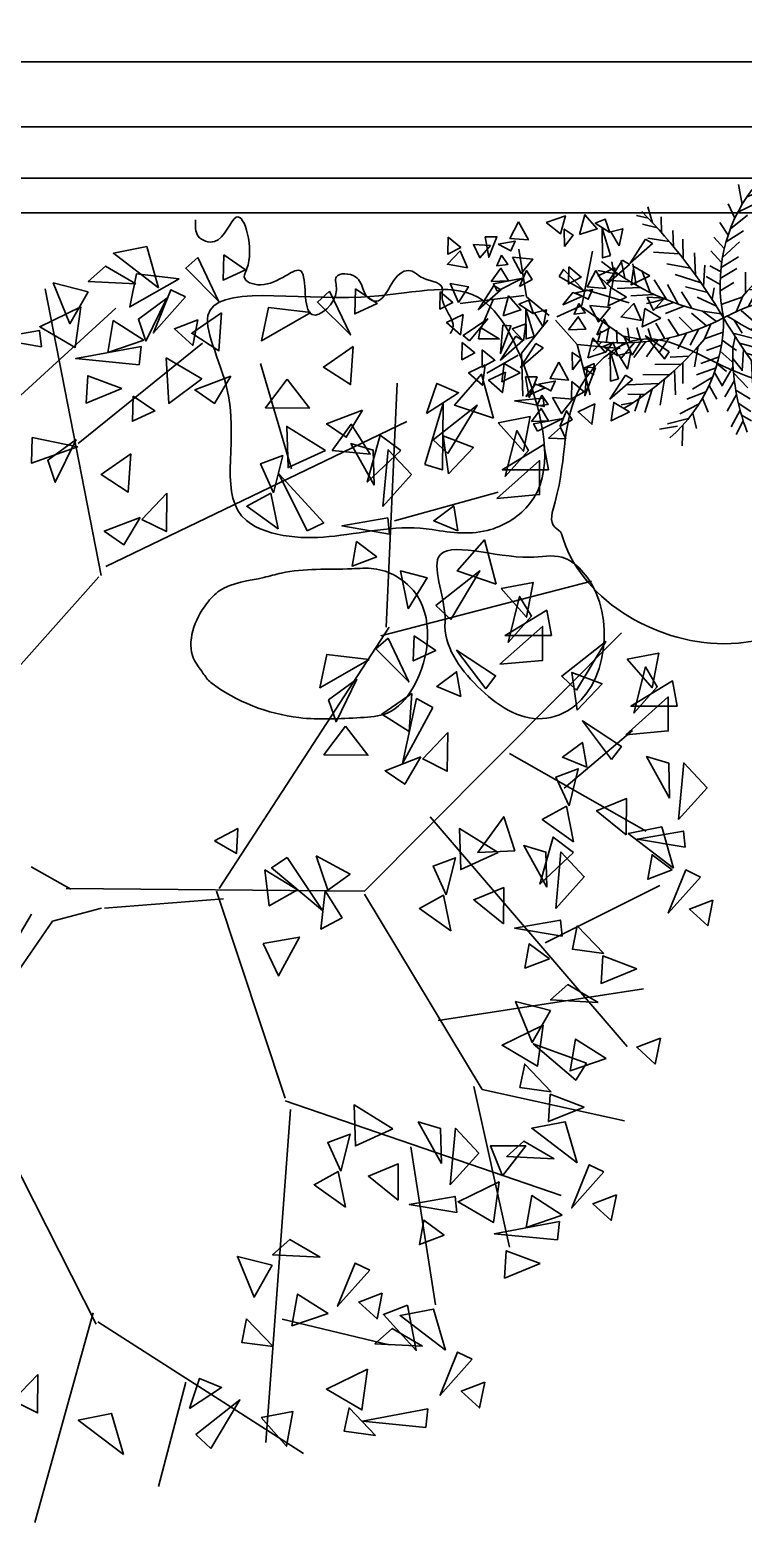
# Model space of a CAD drawing. Extents: x 2280 to 14192, y 1386 to 4696.
# Drawn here: x 5143 to 5450, y 3867 to 4510 of the extents above; entities that cross this region are included whole.
import ezdxf

# ---------------------------------------------------------------- set-up
doc = ezdxf.new("R2010")
doc.units = 0
doc.header["$LTSCALE"] = 35
doc.layers.get('0').update_dxf_attribs({"linetype": 'CONTINUOUS'})
doc.layers.get('DEFPOINTS').update_dxf_attribs({"linetype": 'CONTINUOUS'})
for name, color, linetype in [('COTA', 13, 'CONTINUOUS'), ('EQUIP_I', 13, 'CONTINUOUS'), ('HACHURA', 51, 'CONTINUOUS'), ('LINVISTA', 60, 'CONTINUOUS'), ('MOBIL_I', 13, 'CONTINUOUS'), ('MURO', 1, 'CONTINUOUS'), ('VE', 118, 'CONTINUOUS'), ('VEGET', 108, 'CONTINUOUS')]:
    doc.layers.add(name, color=color, linetype=linetype)
doc.styles.add('REGUA60', font='romnswin.shx', dxfattribs={"width": 1.4})
doc.styles.get("Standard").update_dxf_attribs({"font": 'ISOCP'})
doc.dimstyles.get("Standard").update_dxf_attribs({"dimtxt": 2.5, "dimasz": 2.5, "dimexe": 1.25, "dimexo": 0.625, "dimtad": 1, "dimdec": 4, "dimdsep": 46, "dimlunit": 6, "dimtxsty": 'Standard', "dimcen": 2.5, "dimadec": 0, "dimazin": 0, "dimtfac": 1, "dimtdec": 4, "dimtmove": 0, "dimatfit": 3, "dimfxl": 1, "dimtolj": 1, "dimtzin": 0, "dimarcsym": 0})

# ---------------------------------------------------------------- blocks, each defined once
blk = doc.blocks.new('A$C1119327A')
at = {"layer": 'MOBIL_I'}
for p, q in [((23.82, 42.64), (11.52, 38.98)), ((41.63, 41.09), (59.98, 38.78)), ((50.43, 40.13), (54.11, 31.27)), ((24.92, 37.63), (11.52, 28.19)), ((26.39, 27.03), (22.72, 12.58)), ((43.28, 23.95), (52.27, 18.75))]:
    blk.add_line(p, q, dxfattribs=at)
for points in [[(14.32, 55.33), (16.77, 59.32), (13.35, 60.21)], [(16.86, 52.56), (19.23, 60.41), (19.14, 51.86)], [(17.06, 59.11), (21.22, 61.8), (18.38, 62.99)], [(25.69, 58.51), (24.17, 64.2), (20.66, 60.21)], [(30.06, 55.15), (30.12, 60.09), (27.56, 58.39)], [(35.34, 61.99), (29.77, 63.88), (31.14, 58.75)], [(43.21, 62.15), (40.39, 56.98), (45.68, 57.45)], [(6.82, 57.24), (11.25, 50.33), (4.81, 55.96)], [(49.05, 55.77), (44.19, 56.68), (45.42, 53.87)], [(52.75, 57.9), (51.73, 52.03), (49.43, 57.89)], [(63.38, 57.79), (59.78, 54.82), (63.46, 52.87)], [(44.98, 52.04), (39.12, 51.52), (42.44, 47.38)], [(48.07, 52.67), (46.27, 49.97), (49.45, 49.57)], [(51.21, 55.41), (54.28, 51.9), (56.13, 55.64)], [(57.82, 49), (63.62, 50.01), (59.97, 53.86)], [(5.6, 46.66), (10.91, 44.12), (10.16, 49.37)], [(13.44, 51.2), (17.87, 44.29), (11.43, 49.92)], [(15.6, 48.95), (16.43, 43.13), (20.39, 46.66)], [(21.04, 48.25), (18.22, 43.09), (23.51, 43.56)], [(31.54, 46.49), (24.41, 42.42), (30.37, 48.56)], [(28.83, 49.33), (25.24, 46.36), (28.92, 44.4)], [(42.91, 43.65), (40.97, 48.2), (39.32, 45.61)], [(51.05, 45.11), (48.27, 48.86), (46.12, 45.29)], [(12.23, 40.62), (17.53, 38.07), (16.79, 43.33)], [(49.33, 42.32), (42, 46), (50.41, 44.45)], [(50.29, 43.94), (54.72, 37.03), (48.28, 42.66)], [(60.42, 39.08), (62.8, 44.46), (57.57, 43.55)], [(1.4, 40.31), (4.48, 36.8), (6.32, 40.54)], [(8.01, 33.9), (13.81, 34.9), (10.16, 38.75)], [(26.87, 41.87), (22.01, 42.79), (23.25, 39.97)], [(25.9, 38.77), (24.1, 36.07), (27.27, 35.68)], [(30.5, 38.35), (27.69, 41.9), (24.89, 40.84)], [(38.95, 35.85), (43.1, 38.54), (40.27, 39.72)], [(47.58, 35.25), (46.06, 40.93), (42.55, 36.95)], [(65.68, 42.07), (62.08, 39.1), (65.76, 37.15)], [(2.44, 34.57), (7.74, 32.03), (7, 37.29)], [(22.81, 38.15), (16.95, 37.63), (20.27, 33.48)], [(20.74, 29.75), (18.8, 34.3), (17.15, 31.71)], [(28.87, 31.22), (26.1, 34.96), (23.95, 31.39)], [(36.2, 32.07), (38.66, 36.05), (35.24, 36.95)], [(38.75, 29.29), (41.11, 37.15), (41.03, 28.6)], [(57.29, 28.08), (52.06, 34.4), (59.13, 29.59)], [(59.07, 35.66), (59.9, 29.83), (63.86, 33.36)], [(41.79, 28.08), (45, 31.46), (41.11, 32.96)], [(47.76, 32.59), (48.4, 24.4), (45.38, 32.41)], [(54.68, 28.6), (48.72, 28.6), (54.1, 31.87)], [(0, 24.87), (6.77, 29.51), (1.34, 22.9)], [(10.61, 23.97), (12.99, 29.36), (7.76, 28.45)], [(14.76, 23.76), (18.91, 26.45), (16.08, 27.63)], [(23.39, 23.16), (21.87, 28.84), (18.36, 24.86)], [(38.21, 27.33), (42.64, 20.42), (36.2, 26.05)], [(43.96, 29.44), (48.39, 22.54), (41.95, 28.16)], [(59.35, 27.58), (55.75, 24.61), (59.43, 22.65)], [(12.01, 19.98), (14.47, 23.96), (11.05, 24.86)], [(14.56, 17.2), (16.92, 25.06), (16.84, 16.51)], [(24.53, 20.22), (21.56, 21.53), (21.72, 18.34)], [(27.75, 19.79), (27.82, 24.74), (25.26, 23.04)], [(31.7, 21.97), (28.88, 16.8), (34.17, 17.27)], [(42.74, 18.86), (48.05, 16.32), (47.3, 21.58)], [(53.6, 25.46), (50, 22.49), (53.68, 20.53)], [(12.58, 18.26), (17.01, 11.36), (10.57, 16.98)], [(23.57, 20.5), (24.21, 12.31), (21.19, 20.32)], [(41.24, 17.72), (40.21, 11.85), (37.92, 17.71)], [(46.99, 19.04), (47.82, 13.21), (51.78, 16.75)], [(52.74, 21.16), (53.57, 15.33), (57.53, 18.87)], [(27.97, 16.4), (24.37, 13.43), (28.05, 11.47)], [(37.53, 15.59), (32.67, 16.5), (33.91, 13.69)], [(41.16, 12.07), (38.35, 15.62), (35.55, 14.56)], [(11.36, 7.68), (16.67, 5.14), (15.92, 10.4)], [(21.36, 9.98), (22.19, 4.15), (26.15, 7.69)], [(33.47, 11.86), (27.61, 11.34), (30.93, 7.2)], [(39.53, 4.93), (36.75, 8.68), (34.61, 5.11)], [(36.56, 12.49), (34.76, 9.79), (37.93, 9.39)], [(36.12, 11.59), (44.29, 10.82), (35.89, 9.22)], [(31.39, 3.47), (29.46, 8.02), (27.8, 5.43)], [(37.82, 2.14), (30.48, 5.82), (38.89, 4.27)], [(34.65, 0.11), (31.14, 3.22), (29.67, 0)]]:
    blk.add_lwpolyline(points, close=True, dxfattribs=at)
for points in [[(32.26, 34.93), (25.1, 38.21), (21.98, 53.81)], [(34.47, 35.32), (40.89, 40.71), (43.09, 54.39)], [(32.63, 33.97), (26.39, 27.03), (14.09, 25.88)], [(34.83, 33.97), (42.36, 24.53), (41.99, 12.2)]]:
    blk.add_lwpolyline(points, dxfattribs=at)
blk = doc.blocks.new('FLOR2')
at = {"layer": 'VE', "color": 82}
for p, q in [((-80.3, 253.3), (-101.6, 282.1)), ((-82.6, 266.8), (-71.8, 290.5)), ((-77.5, 238.1), (-64.7, 269)), ((53.7, 258.4), (40.8, 273)), ((53.2, 243.8), (73.7, 286)), ((-74.7, 224.4), (-101.7, 246.3)), ((-69.4, 199.7), (-47.7, 241.3)), ((49.4, 200.4), (16.6, 234.2)), ((52.3, 229.2), (26.3, 258.5)), ((48.1, 190.9), (79.6, 229.4)), ((51.1, 215.2), (79.6, 258.5)), ((-66.3, 186.3), (-93.5, 208.1)), ((-61.3, 166.2), (-30.7, 213.6)), ((43.9, 166.6), (16.6, 210)), ((42.1, 157.4), (74.8, 195.4)), ((197.1, 193.1), (174.8, 202.3)), ((-57.8, 153.1), (-91, 179.1)), ((-50.9, 128.4), (-27.3, 174.9)), ((34.9, 127.8), (16.6, 176)), ((174.2, 158.1), (152.7, 176.1)), ((187.8, 178.2), (161.1, 191.4)), ((179.9, 166.3), (207.2, 166.2)), ((193, 186.4), (218.9, 189.4)), ((-228.8, 121.8), (-258.8, 154)), ((-195.2, 116.4), (-211.3, 146.7)), ((-157.4, 106.1), (-168.5, 136.9)), ((-45.4, 110.2), (-82.7, 140.9)), ((-39.3, 91.1), (-19.9, 146.4)), ((27.5, 102.9), (6.9, 146.9)), ((30.7, 113.1), (65.1, 137.2)), ((141.8, 117.9), (121.5, 144.1)), ((157.5, 136.3), (134.7, 159.9)), ((150.9, 128.4), (195.6, 131.1)), ((166, 147.1), (213.3, 152.2)), ((-248.3, 123.4), (-282.9, 101.8)), ((-209.5, 119.1), (-251.1, 97.5)), ((-171.1, 110.4), (-216.8, 98.5)), ((-143, 100.9), (-184.2, 85)), ((-128.8, 95.1), (-135.3, 128.2)), ((-101.1, 81.5), (-107.5, 115.3)), ((-84.2, 71.5), (-80.2, 97.5)), ((-36.3, 82.2), (-75, 107.5)), ((-30.9, 66.6), (-12.1, 113)), ((17.2, 73.9), (2, 112.9)), ((23.1, 89.8), (60.2, 112.9)), ((81.1, 61.1), (66.9, 100.4)), ((105, 81.1), (89.8, 117)), ((125.4, 100.5), (108.7, 123.5)), ((134.9, 110.4), (178, 110.1)), ((-110.7, 86.6), (-160.6, 77.4)), ((-91.7, 76.1), (-133.4, 59.7)), ((-61, 55.7), (-56.7, 89.9)), ((-18.6, 33.4), (-9.2, 79.1)), ((28.8, 25.6), (25.9, 67.6)), ((54.7, 41.9), (48.8, 84.2)), ((97.7, 74.8), (137.5, 72.5)), ((115.6, 91), (160.4, 89.1)), ((127.7, 19.7), (162.5, 64.9)), ((161.6, 26), (195.9, 72.7)), ((189.8, 32.5), (233.7, 85.8)), ((228.3, 43.3), (249.4, 72.6)), ((256.3, 52.6), (276.4, 71.1)), ((-71.4, 63.1), (-110.4, 47.3)), ((-50.4, 47.4), (-82.6, 34.3)), ((-25, 50.2), (-47.6, 61.3)), ((-11.4, 15.4), (7.9, 51.4)), ((7.7, 13.9), (7.9, 51.4)), ((43.6, 34.6), (82.9, 28.8)), ((67, 50.6), (105.8, 45.4)), ((103.6, 16.2), (129.9, 47.5)), ((209.1, 37.6), (258.9, 19.8)), ((234.1, 50.4), (269.5, 38.8)), ((-190.4, -16.5), (-241.7, 10.1)), ((-162.2, -10.6), (-203.9, 23.1)), ((-138.3, -6.5), (-174.5, 20.9)), ((-104.1, -2.9), (-140.4, 24.4)), ((-79, 0.2), (-115.2, 27.6)), ((-34.8, -7.8), (-70.5, 0.7)), ((-27.9, 27.5), (-69, 0.4)), ((17.8, -11.5), (53.6, 12.1)), ((19.5, 20.2), (55.1, 11.7)), ((74.5, 13.1), (115.2, -7.4)), ((122.9, 19), (159.1, -8.4)), ((146.8, 23), (188.6, -10.7)), ((175.1, 28.9), (226.4, 2.4)), ((-260.6, -36.3), (-297.5, -24.2)), ((-224.4, -25.1), (-274.3, -7.4)), ((-243.7, -30.8), (-264.8, -60.1)), ((-205.1, -20), (-249, -73.3)), ((-176.9, -13.5), (-211.2, -60.3)), ((-143.1, -7.2), (-177.8, -52.5)), ((-119, -3.8), (-145.3, -35)), ((-90.2, -2.9), (-116.5, -34.1)), ((-59, -22.2), (-98.2, -16.3)), ((-70, -29.4), (-64.1, -71.7)), ((-43.8, -14.7), (-40.9, -56.7)), ((-17.4, -15.4), (-5.3, -45.9)), ((5.3, -32.4), (-13.4, -78.7)), ((32.9, -20.5), (32.1, -58.5)), ((42.4, -25.6), (71.3, -6.3)), ((54.4, -31.5), (57.1, -66)), ((66.1, -36.8), (101.2, -13.5)), ((88.6, -45.5), (126.2, -21)), ((240.1, -54.5), (268.6, -27.6)), ((-271.7, -40.1), (-291.8, -58.6)), ((-113, -62.3), (-152.8, -60)), ((-82.4, -38.1), (-121.1, -32.9)), ((-96.4, -48.6), (-82.2, -87.9)), ((-23.5, -56.8), (-61.5, -71.9)), ((15.6, -54.2), (-3.2, -100.5)), ((9.6, -37.7), (32.3, -48.8)), ((50.8, -62.6), (58.9, -94.5)), ((80.3, -42.5), (81.7, -68.7)), ((98.9, -48.8), (111.9, -80.7)), ((109.3, -51.9), (156.4, -33)), ((128.7, -56.7), (141.8, -87.8)), ((143.9, -59.5), (181, -35.7)), ((159, -61.7), (176, -89.7)), ((173.3, -63.2), (215.7, -42.4)), ((198, -64.3), (219.9, -90.7)), ((212.6, -64.1), (249.1, -34.6)), ((232.1, -62.8), (267.9, -88.5)), ((-131, -78.5), (-175.7, -76.6)), ((-140.7, -88), (-124, -111.1)), ((-120.3, -68.7), (-105.1, -104.5)), ((-28.9, -84.6), (-68.3, -95.7)), ((-25.5, -69.9), (-13.5, -100.4)), ((23.9, -78.7), (4.6, -133.9)), ((21, -69.7), (59.6, -95)), ((64.2, -73.5), (111.4, -79.4)), ((74.6, -82.5), (81.9, -127.1)), ((87.1, -94.1), (128.1, -98.7)), ((-166.3, -115.9), (-211, -118.7)), ((-150.3, -97.9), (-193.3, -97.6)), ((-172.9, -123.8), (-150, -147.4)), ((-157.1, -105.4), (-136.8, -131.7)), ((-37.2, -114.1), (-68.5, -119.5)), ((-39.9, -122.1), (-27.9, -152.6)), ((-31.5, -100), (-16.7, -124.3)), ((35.5, -115.9), (12, -162.5)), ((30, -97.7), (67.4, -128.4)), ((101.9, -109), (98.1, -145.2)), ((108.6, -116.2), (149.5, -121.2)), ((-181.4, -134.6), (-228.6, -139.7)), ((-195.2, -153.8), (-222.5, -153.8)), ((-189.5, -145.7), (-168.1, -163.6)), ((-45.5, -137.8), (-81, -147.5)), ((-50.1, -149.5), (-40.8, -185.5)), ((45.9, -153.7), (15.3, -201.1)), ((42.5, -140.6), (75.6, -166.6)), ((120.9, -130.2), (119.1, -162.8)), ((131.2, -142.8), (171.4, -148.5)), ((137.7, -151.4), (134.9, -176.1)), ((-208.4, -174), (-234.3, -177)), ((-212.4, -180.7), (-190.1, -189.9)), ((-203.2, -165.8), (-176.5, -178.9)), ((-71.3, -194.2), (-110.7, -203.1)), ((-59.4, -170.6), (-98.3, -175.1)), ((-63.4, -178.9), (-44, -219.3)), ((54.1, -187.2), (32.4, -228.8)), ((50.9, -173.8), (78.2, -195.6)), ((145.5, -162.1), (177.9, -167.4)), ((-84.5, -217), (-113.5, -232.1)), ((-90.3, -226.2), (-80.6, -245)), ((-75.6, -202), (-60.4, -237.2)), ((62.1, -225.6), (49.4, -256.6)), ((59.4, -211.9), (86.4, -233.9)), ((67.3, -254.3), (56.5, -278)), ((64.9, -240.8), (86.2, -269.6))]:
    blk.add_line(p, q, dxfattribs=at)
for centre, radius, start, end in [((1087.9, 462.4), 1186.7, 188.516, 202.6061), ((-486.5, 269.5), 540.3, 336.1944, 2.2987), ((-211.8, 435.3), 475.2, 295.4351, 330.987), ((-111.8, 349.6), 262, 304.4561, 313.2891), ((-266.2, -219.1), 342.9, 41.079, 90.2435), ((11.4, 742.8), 732.4, 273.4205, 291.3892), ((-26.8, -730.3), 732.4, 93.4205, 111.3892), ((196.4, -422.9), 475.2, 115.4351, 150.987), ((-481.7, 27.7), 466.5, 321.3423, 356.988), ((200.6, 278.7), 342.9, 232.5988, 281.7634), ((-1103.2, -449.9), 1186.7, 8.516, 22.6061), ((-241, -435.3), 473.3, 32.1218, 54.7349)]:
    blk.add_arc(centre, radius, start, end, dxfattribs=at)
blk = doc.blocks.new('COTAPT')
at = {"color": 0, "linetype": 'ByBlock'}
blk.add_line((0, 0), (200, 0), dxfattribs=at)
at = {"color": 6, "linetype": 'ByBlock'}
blk.add_lwpolyline([(-20, 20), (20, 20), (20, -20), (-20, -20)], close=True, dxfattribs=at)
blk = doc.blocks.new('*D88')
at = {"color": 0, "linetype": 'ByBlock'}
for p, q in [((2539.58, 4461.45), (2539.58, 4506.48)), ((5879.58, 4461.45), (5879.58, 4506.48)), ((2539.63, 4496.48), (5879.53, 4496.48))]:
    blk.add_line(p, q, dxfattribs=at)
at = {"layer": 'DEFPOINTS', "color": 0, "linetype": 'ByBlock'}
for p in [(5879.58, 4496.48), (2539.58, 4446.45), (5879.58, 4446.45)]:
    blk.add_point(p, dxfattribs=at)
at = {"color": 0, "linetype": 'ByBlock', "xscale": 0.05, "yscale": 0.05, "zscale": 0.05, "rotation": 180}
blk.add_blockref('COTAPT', (2539.58, 4496.48), dxfattribs=at)
at = {"color": 0, "linetype": 'ByBlock', "xscale": 0.05, "yscale": 0.05, "zscale": 0.05}
blk.add_blockref('COTAPT', (5879.58, 4496.48), dxfattribs=at)
at = {"color": 2, "linetype": 'ByBlock', "insert": (4209.58, 4505.26), "char_height": 7.5, "attachment_point": 5, "style": 'REGUA60'}
blk.add_mtext('\\A1;3.340', dxfattribs=at)
blk = doc.blocks.new('*D90')
at = {"color": 0, "linetype": 'ByBlock'}
for p, q in [((2539.58, 4461.45), (2539.58, 4478.41)), ((5879.53, 4468.41), (2539.63, 4468.41))]:
    blk.add_line(p, q, dxfattribs=at)
at = {"layer": 'DEFPOINTS', "color": 0, "linetype": 'ByBlock'}
for p in [(2539.58, 4468.41), (2539.58, 4446.45), (5879.58, 4446.45)]:
    blk.add_point(p, dxfattribs=at)
at = {"color": 0, "linetype": 'ByBlock', "xscale": 0.05, "yscale": 0.05, "zscale": 0.05, "rotation": 180}
blk.add_blockref('COTAPT', (2539.58, 4468.41), dxfattribs=at)
at = {"color": 0, "linetype": 'ByBlock', "xscale": 0.05, "yscale": 0.05, "zscale": 0.05}
blk.add_blockref('COTAPT', (5879.58, 4468.41), dxfattribs=at)
at = {"color": 2, "linetype": 'ByBlock', "insert": (4209.58, 4477.19), "char_height": 7.5, "attachment_point": 5, "style": 'REGUA60'}
blk.add_mtext('\\A1;3.340', dxfattribs=at)

msp = doc.modelspace()

# ---------------------------------------------------------------- hatches: boundary and pattern name
at = {"layer": 'HACHURA'}
h = msp.add_hatch(dxfattribs=at)
h.set_pattern_fill('PDRETG', color=256, scale=200, angle=45, style=0)
h.set_pattern_definition([(45, (4414.2, 220.67), (-141.421, 141.421), [150, -50]), (45, (4407.13, 227.74), (-141.421, 141.421), [-60, 60, -30, 50]), (45, (4400.06, 234.81), (-141.421, 141.421), [-90, 110]), (45, (4392.99, 241.89), (-141.421, 141.421), [90, -110]), (45, (4385.92, 248.96), (-141.421, 141.421), [-40, 160]), (45, (4378.85, 256.03), (-141.421, 141.421), [70, -50, 60, -20]), (45, (4421.27, 312.6), (-141.421, 141.421), [160, -40]), (45, (4357.63, 263.1), (-141.421, 141.421), [110, -90]), (45, (4329.35, 248.96), (-141.421, 141.421), [90, -110]), (45, (4350.56, 284.31), (-141.421, 141.421), [160, -40]), (45, (4343.49, 291.38), (-141.421, 141.421), [-80, 50, -30, 40]), (45, (4407.13, 369.17), (-141.421, 141.421), [120, -80]), (45, (4343.49, 319.67), (-141.421, 141.421), [80, -40, 30, -50]), (45, (4364.7, 355.02), (-141.421, 141.421), [80, -30, 50, -40]), (45, (4414.2, 418.66), (-141.421, 141.421), [120, -80]), (45, (4350.56, 369.17), (-141.421, 141.421), [80, -120]), (45, (4371.77, 404.52), (-141.421, 141.421), [90, -110]), (45, (4364.7, 411.6), (-141.421, 141.421), [-60, 140]), (45, (4315.2, 376.24), (-141.421, 141.421), [60, -140]), (45, (4350.56, 425.73), (-141.421, 141.421), [140, -60]), (135, (4357.63, 277.24), (-141.421, -141.421), [30, -80, 70, -20]), (135, (4364.7, 298.45), (-141.421, -141.421), [50, -30, 20, -100]), (135, (4400.06, 277.24), (-141.421, -141.421), [20, -180]), (135, (4421.27, 270.17), (-141.421, -141.421), [20, -120, 30, -30]), (135, (4400.06, 305.53), (-141.421, -141.421), [20, -180]), (135, (4456.63, 263.1), (-141.421, -141.421), [30, -90, 50, -30]), (135, (4435.41, 298.45), (-141.421, -141.421), [30, -170]), (135, (4407.13, 340.88), (-141.421, -141.421), [30, -10, 20, -140]), (135, (4470.77, 291.38), (-141.421, -141.421), [30, -170]), (135, (4442.48, 333.8), (-141.421, -141.421), [30, -10, 30, -20, 50, -60]), (135, (4456.63, 347.95), (-141.421, -141.421), [-140, 20, -20, 20]), (135, (4442.48, 376.24), (-141.421, -141.421), [20, -180]), (135, (4499.05, 333.8), (-141.421, -141.421), [20, -70, 50, -60]), (135, (4484.91, 362.1), (-141.421, -141.421), [10, -130, 30, -30]), (135, (4484.91, 376.24), (-141.421, -141.421), [50, -50, 30, -70]), (135, (4456.63, 418.66), (-141.421, -141.421), [30, -50, 20, -100]), (135, (4513.2, 376.24), (-141.421, -141.421), [20, -180]), (135, (4506.12, 397.45), (-141.421, -141.421), [20, -60, 30, -90])])
h.paths.add_polyline_path([(4688.576, 3841.448), (4356.161, 4173.863), (4271.309, 4089.01), (4062.971, 3880.673, -0.1474768), (3997.447, 3758.58), (4224.579, 3531.448), (4224.579, 3691.448)])
h.paths.add_polyline_path([(5214.579, 3841.448), (4688.576, 3841.448), (4224.579, 3691.448), (5214.579, 3691.448)])
h.paths.add_polyline_path([(4272.546, 3871.021), (4482.623, 3871.021), (4482.623, 3890.41), (4272.546, 3890.41)], flags=24)
h.paths.add_polyline_path([(4336.497, 3854.778), (4418.671, 3854.778), (4418.671, 3866.273), (4336.497, 3866.273)], flags=24)

# ---------------------------------------------------------------- linework, layer by layer
at = {"color": 0}
for p, q in [((5173.729, 4275.477), (5149.607, 4398.741)), ((5127.835, 4342.729), (5180.024, 4390.53)), ((5163.807, 4332.21), (5217.301, 4375.362)), ((5255.608, 4321.4), (5242.283, 4366.715)), ((5296.297, 4253.24), (5301.073, 4358.228)), ((5175.79, 4279.369), (5305.176, 4341.802)), ((5299.904, 4298.981), (5344.543, 4311.293)), ((5110.383, 4204.917), (5172.695, 4274.88)), ((5293.958, 4249.583), (5384.601, 4273.014)), ((5224.563, 4140.864), (5297.564, 4253.24)), ((5372.807, 4184.068), (5402.242, 4208.767)), ((5349.318, 4198.917), (5408.09, 4165.562)), ((5315.206, 4171.756), (5399.903, 4072.961)), ((5160.781, 4140.58), (5143.67, 4150.236)), ((5223.393, 4139.67), (5252.828, 4050.724)), ((5364.62, 4117.433), (5414.035, 4142.132)), ((5175.252, 4132.345), (5226.388, 4136.463)), ((5286.941, 4138.401), (5337.525, 4054.455)), ((5318.714, 4084.079), (5406.92, 4097.659)), ((5110.832, 4072.813), (5171.652, 3953.404)), ((5334.016, 4055.649), (5349.318, 3986.552)), ((5252.828, 4049.53), (5371.638, 4008.788)), ((5337.525, 4054.455), (5398.733, 4040.874)), ((5255.167, 4045.799), (5244.543, 3902.531)), ((5306.921, 4029.756), (5317.545, 3961.853)), ((5170.288, 3958.355), (5145.258, 3868.141)), ((5172.285, 3954.501), (5260.82, 3897.871)), ((5251.658, 3955.66), (5297.564, 3944.542)), ((5210.095, 3928.508), (5198.438, 3883.693))]:
    msp.add_line(p, q, dxfattribs=at)
for points in [[(5198.476, 4399.28), (5193.344, 4416.946), (5178.991, 4414.136)], [(5215.377, 4412.293), (5210.126, 4407.676), (5224.282, 4393.5)], [(5226.559, 4413.379), (5226.181, 4402.555), (5235.877, 4407.003)], [(5188.649, 4400.931), (5175.662, 4408.617), (5168.215, 4401.994)], [(5207.288, 4403.163), (5189.017, 4405.317), (5186.016, 4391.003)], [(5168.106, 4397.504), (5153.138, 4401.326), (5160.304, 4383.76)], [(5210.036, 4395.386), (5203.738, 4398.423), (5196.196, 4379.864)], [(5272.004, 4397.742), (5266.753, 4393.125), (5280.909, 4378.949)], [(5283.186, 4398.828), (5282.808, 4388.005), (5292.504, 4392.452)], [(5164.945, 4391.124), (5147.319, 4382.508), (5162.601, 4373.583)], [(5201.939, 4394.754), (5189.802, 4385.787), (5193.001, 4376.348)], [(5263.915, 4388.612), (5245.645, 4390.766), (5242.643, 4376.452)], [(5192.086, 4376.775), (5178.969, 4385.131), (5176.553, 4371.449)], [(5215.392, 4385.51), (5205.276, 4381.642), (5213.149, 4374.444)], [(5225.527, 4388.512), (5212.721, 4379.684), (5224.382, 4372.131)], [(5148.071, 4373.909), (5147.303, 4380.858), (5127.57, 4377.399)], [(5190.08, 4366.053), (5162.86, 4368.767), (5190.889, 4373.958)], [(5282.154, 4373.961), (5269.348, 4365.134), (5281.009, 4357.58)], [(5201.739, 4369.103), (5202.809, 4349.513), (5216.982, 4360.112)], [(5182.629, 4355.953), (5168.021, 4361.435), (5167.284, 4349.671)], [(5229.465, 4361.23), (5214.082, 4355.307), (5222.523, 4349.496)], [(5253.721, 4359.948), (5244.371, 4347.651), (5263.341, 4347.409)], [(5313.646, 4345.17), (5327.486, 4354.124), (5318.032, 4358.079)], [(5342.398, 4343.155), (5337.33, 4362.108), (5325.634, 4348.826)], [(5187.573, 4352.639), (5187.195, 4341.816), (5196.891, 4346.263)], [(5286.093, 4346.679), (5270.709, 4340.756), (5279.151, 4334.945)], [(5312.964, 4323.307), (5320.859, 4349.498), (5320.566, 4320.993)], [(5322.808, 4327.933), (5335.381, 4348.826), (5316.473, 4333.903)], [(5270.231, 4329.272), (5253.572, 4339.636), (5254.121, 4321.947)], [(5273.122, 4329.323), (5281.293, 4340.559), (5289.435, 4327.737)], [(5344.543, 4341.215), (5358.188, 4343.827), (5355.361, 4328.903)], [(5144.121, 4334.914), (5163.581, 4330.833), (5143.793, 4323.851)], [(5162.953, 4334.014), (5150.816, 4325.047), (5154.015, 4315.608)], [(5291.124, 4314.389), (5290.744, 4329.475), (5281.179, 4332.271)], [(5302.666, 4329.297), (5288.158, 4315.701), (5293.795, 4335.913)], [(5323.1, 4319.277), (5333.821, 4330.545), (5320.859, 4335.544)], [(5366.082, 4320.993), (5346.199, 4320.993), (5364.133, 4331.888)], [(5347.467, 4318.009), (5357.505, 4329.276), (5352.437, 4337.857)], [(5186.54, 4327.772), (5173.735, 4318.945), (5185.396, 4311.391)], [(5247.873, 4311.082), (5251.849, 4327.079), (5242.246, 4323.5)], [(5294.942, 4305.184), (5307.189, 4318.912), (5297.189, 4329.583)], [(5262.326, 4294.662), (5250.177, 4319.172), (5269.455, 4298.173)], [(5343.958, 4308.681), (5362.281, 4310.323), (5362.281, 4324.948)], [(5202.034, 4310.952), (5191.295, 4299.633), (5201.843, 4294.371)], [(5249.811, 4295.616), (5246.703, 4310.905), (5236.341, 4305.286)], [(5190.479, 4300.49), (5175.096, 4294.567), (5183.537, 4288.756)], [(5297.778, 4293.321), (5297.009, 4300.27), (5277.276, 4296.811)], [(5327.194, 4294.728), (5325.342, 4305.398), (5316.765, 4299.056)], [(5292.251, 4283.539), (5283.603, 4290.059), (5281.682, 4279.566)], [(5343.665, 4271.82), (5338.597, 4290.773), (5326.901, 4277.491)], [(5305.751, 4261.224), (5313.939, 4274.506), (5302.535, 4277.491)], [(5324.075, 4256.597), (5336.648, 4277.491), (5317.74, 4262.567)], [(5345.81, 4269.88), (5359.455, 4272.491), (5356.628, 4257.567)], [(5348.734, 4246.673), (5358.772, 4257.941), (5353.704, 4266.522)], [(5367.349, 4249.658), (5347.467, 4249.658), (5365.4, 4260.552)], [(5297.15, 4248.505), (5291.899, 4243.887), (5306.055, 4229.711)], [(5308.332, 4249.591), (5307.954, 4238.767), (5317.65, 4243.214)], [(5345.225, 4237.346), (5363.548, 4238.987), (5363.548, 4253.613)], [(5339.182, 4226.75), (5343.373, 4232.346), (5326.609, 4243.315)], [(5378.168, 4226.228), (5390.741, 4247.121), (5371.833, 4232.197)], [(5399.903, 4239.51), (5413.548, 4242.121), (5410.721, 4227.198)], [(5289.061, 4239.374), (5270.791, 4241.528), (5267.789, 4227.214)], [(5402.827, 4216.303), (5412.866, 4227.571), (5407.797, 4236.152)], [(5283.713, 4230.966), (5271.575, 4221.999), (5274.774, 4212.56)], [(5328.461, 4223.392), (5326.609, 4234.063), (5318.032, 4227.72)], [(5378.46, 4217.572), (5389.182, 4228.839), (5376.219, 4233.839)], [(5421.443, 4219.288), (5401.56, 4219.288), (5419.493, 4230.182)], [(5307.3, 4224.723), (5294.494, 4215.896), (5306.155, 4208.343)], [(5399.318, 4206.976), (5417.641, 4208.618), (5417.641, 4223.243)], [(5316.393, 4218.699), (5303.291, 4194.686), (5309.428, 4222.524)], [(5278.867, 4210.71), (5269.517, 4198.414), (5288.487, 4198.172)], [(5393.275, 4196.38), (5397.466, 4201.976), (5380.702, 4212.945)], [(5322.793, 4207.903), (5312.055, 4196.584), (5322.603, 4191.323)], [(5382.554, 4193.022), (5380.702, 4203.693), (5372.125, 4197.35)], [(5311.239, 4197.442), (5295.855, 4191.518), (5304.297, 4185.707)], [(5418.218, 4179.702), (5417.839, 4194.789), (5408.273, 4197.584)], [(5374.968, 4176.395), (5378.944, 4192.392), (5369.341, 4188.813)], [(5422.036, 4170.497), (5434.284, 4184.225), (5424.283, 4194.896)], [(5399.572, 4163.966), (5399.69, 4179.519), (5386.813, 4174.303)], [(5351.583, 4157.014), (5346.878, 4171.727), (5335.795, 4156.33)], [(5376.906, 4160.929), (5373.797, 4176.218), (5363.436, 4170.599)], [(5222.55, 4161.313), (5231.974, 4155.976), (5232.511, 4166.63)], [(5344.499, 4156.306), (5327.841, 4166.67), (5328.389, 4148.981)], [(5419.917, 4149.68), (5414.785, 4167.346), (5400.432, 4164.536)], [(5424.872, 4158.634), (5424.104, 4165.583), (5404.371, 4162.124)], [(5365.392, 4141.423), (5365.013, 4156.509), (5355.447, 4159.305)], [(5376.935, 4156.33), (5362.427, 4142.734), (5368.063, 4162.947)], [(5253.67, 4154.187), (5268.911, 4131.471), (5247.06, 4149.776)], [(5266.202, 4154.873), (5271.277, 4140.119), (5280.818, 4147.042)], [(5322.142, 4138.115), (5326.118, 4154.113), (5316.515, 4150.534)], [(5369.21, 4132.218), (5381.458, 4145.945), (5371.457, 4156.617)], [(5419.346, 4148.852), (5410.698, 4155.372), (5408.777, 4144.879)], [(5244.126, 4148.906), (5246.036, 4133.471), (5258.124, 4140.321)], [(5431.477, 4145.786), (5425.179, 4148.823), (5417.636, 4130.264)], [(5270.14, 4139.792), (5268.284, 4123.412), (5277.338, 4128.213)], [(5346.746, 4125.687), (5346.864, 4141.24), (5333.987, 4136.024)], [(5324.08, 4122.649), (5320.971, 4137.939), (5310.61, 4132.319)], [(5436.832, 4135.91), (5426.717, 4132.042), (5434.589, 4124.844)], [(5372.046, 4120.354), (5371.278, 4127.304), (5351.545, 4123.844)], [(5243.414, 4117.216), (5249.998, 4103.241), (5258.979, 4119.953)], [(5389.934, 4112.921), (5378.487, 4124.782), (5376.423, 4114.744)], [(5366.519, 4110.573), (5357.872, 4117.093), (5355.95, 4106.6)], [(5404.07, 4106.353), (5389.462, 4111.835), (5388.725, 4100.071)], [(5387.477, 4091.86), (5374.491, 4099.546), (5367.043, 4092.923)], [(5366.934, 4088.433), (5351.967, 4092.255), (5359.133, 4074.689)], [(5363.774, 4082.053), (5346.148, 4073.437), (5361.43, 4064.512)], [(5390.915, 4067.704), (5377.797, 4076.06), (5375.382, 4062.378)], [(5414.22, 4076.439), (5404.105, 4072.571), (5411.977, 4065.373)], [(5382.477, 4065.753), (5359.557, 4074.077), (5377.836, 4058.389)], [(5367.322, 4053.45), (5355.875, 4065.311), (5353.811, 4055.273)], [(5381.458, 4046.882), (5366.85, 4052.364), (5366.113, 4040.6)], [(5299.178, 4037.438), (5282.52, 4047.802), (5283.068, 4030.113)], [(5320.071, 4022.555), (5319.692, 4037.641), (5310.126, 4040.437)], [(5323.889, 4013.35), (5336.136, 4027.077), (5326.136, 4037.749)], [(5378.397, 4022.903), (5373.265, 4040.569), (5358.912, 4037.758)], [(5276.82, 4019.248), (5280.796, 4035.245), (5271.194, 4031.666)], [(5346.357, 4017.224), (5341.172, 4030.113), (5356.361, 4030.207)], [(5368.569, 4024.553), (5355.582, 4032.24), (5348.135, 4025.617)], [(5278.759, 4003.781), (5275.65, 4019.071), (5265.288, 4013.452)], [(5301.424, 4006.819), (5301.543, 4022.372), (5288.665, 4017.156)], [(5389.957, 4019.009), (5383.659, 4022.046), (5376.116, 4003.487)], [(5344.865, 4014.747), (5327.239, 4006.131), (5342.522, 3997.206)], [(5326.725, 4001.486), (5325.956, 4008.436), (5306.223, 4004.976)], [(5372.007, 4000.398), (5358.889, 4008.753), (5356.474, 3995.071)], [(5395.312, 4009.133), (5385.197, 4005.265), (5393.069, 3998.067)], [(5321.198, 3991.705), (5312.55, 3998.225), (5310.629, 3987.732)], [(5370.001, 3989.676), (5342.78, 3992.39), (5370.81, 3997.581)], [(5267.888, 3982.245), (5254.901, 3989.931), (5247.454, 3983.308)], [(5362.55, 3979.576), (5347.942, 3985.058), (5347.204, 3973.294)], [(5247.345, 3978.817), (5232.377, 3982.64), (5239.543, 3965.074)], [(5289.275, 3976.7), (5282.978, 3979.737), (5275.435, 3961.178)], [(5271.325, 3958.089), (5258.208, 3966.445), (5255.793, 3952.763)], [(5294.631, 3966.824), (5284.515, 3962.956), (5292.388, 3955.758)], [(5305.435, 3961.66), (5309.256, 3942.148), (5295.119, 3957.654)], [(5321.77, 3942.314), (5316.637, 3959.981), (5302.285, 3957.17)], [(5247.732, 3943.835), (5236.285, 3955.696), (5234.221, 3945.658)], [(5311.942, 3943.965), (5298.955, 3951.651), (5291.508, 3945.029)], [(5333.329, 3938.42), (5327.032, 3941.458), (5319.489, 3922.898)], [(5288.238, 3934.159), (5270.612, 3925.543), (5285.894, 3916.617)], [(5146.576, 3931.888), (5135.838, 3920.569), (5146.386, 3915.308)], [(5211.698, 3917.231), (5225.538, 3926.185), (5216.084, 3930.14)], [(5338.685, 3928.544), (5328.569, 3924.676), (5336.442, 3917.478)], [(5220.859, 3899.994), (5233.432, 3920.887), (5214.524, 3905.964)], [(5183.369, 3897.394), (5178.237, 3915.06), (5163.884, 3912.249)], [(5242.594, 3913.276), (5256.239, 3915.888), (5253.413, 3900.964)], [(5291.787, 3905.555), (5280.339, 3917.416), (5278.275, 3907.379)], [(5313.373, 3909.087), (5286.153, 3911.801), (5314.182, 3916.993)]]:
    msp.add_lwpolyline(points, close=True, dxfattribs=at)
for points in [[(5158.677, 4140.864), (5286.941, 4139.67), (5397.564, 4250.777)], [(5143.775, 4129.872), (5078.609, 4019.389), (5119.519, 3868.033)], [(5114.826, 4071.711), (5152.861, 4126.806), (5173.883, 4132.345)]]:
    msp.add_lwpolyline(points, dxfattribs=at)
at = {"layer": 'EQUIP_I'}
msp.add_line((2539.579, 4446.448), (5879.579, 4446.448), dxfattribs=at)
at = {"layer": 'LINVISTA'}
for points, knots in [([(5316.134, 4295.25), (5324.386, 4293.825), (5340.062, 4292.057), (5370.177, 4312.023), (5361.231, 4356.133), (5337.871, 4406.998), (5284.141, 4388.542), (5203.304, 4404.787), (5237.985, 4346.165), (5221.085, 4301.237), (5255.007, 4291.115), (5281.399, 4292.382), (5302.351, 4297.631), (5316.134, 4295.25)], [0, 0, 0, 0, 25.1214058, 45.2176208, 97.9780141, 140.4254659, 190.6683249, 256.9130564, 293.4673469, 346.8282747, 366.4061501, 386.1165874, 428.0776266, 428.0776266, 428.0776266, 428.0776266]), ([(5371.765, 4293.366), (5379.108, 4266.26), (5445.896, 4224.079), (5524.268, 4282.384), (5509.705, 4360.686), (5450.863, 4351.897), (5409.942, 4389.362), (5370.023, 4351.448), (5374.918, 4323.341), (5365.726, 4297.054), (5371.422, 4294.633), (5371.765, 4293.366)], [0, 0, 0, 0, 84.2493918, 177.3481562, 223.1593645, 271.8936143, 327.4825864, 356.8361867, 408.0515325, 419.1589904, 423.0962831, 423.0962831, 423.0962831, 423.0962831]), ([(5321.619, 4255.577), (5321.086, 4245.232), (5333.996, 4226.33), (5357.988, 4210.088), (5392.867, 4224.055), (5394.625, 4268.161), (5370.876, 4285.381), (5350.583, 4280.294), (5307.832, 4296.382), (5322.099, 4264.868), (5321.619, 4255.577)], [0, 0, 0, 0, 31.078564, 62.2537477, 77.2745325, 135.6554082, 145.7035227, 159.6598908, 198.7376648, 226.6462284, 226.6462284, 226.6462284, 226.6462284]), ([(5220.957, 4229.44), (5231.723, 4221.155), (5254.209, 4212.567), (5280.07, 4214.07), (5298.801, 4215.148), (5314.837, 4233.675), (5317.574, 4266.522), (5294.35, 4279.325), (5274.604, 4277.741), (5258.382, 4278.853), (5239.97, 4273.366), (5227.153, 4272.344), (5215.162, 4259.707), (5209.253, 4244), (5217.25, 4234.179), (5219.548, 4230.525), (5220.957, 4229.44)], [0, 0, 0, 0, 40.7537992, 67.2598916, 78.7747438, 94.7984196, 136.2358679, 155.7047844, 165.1712833, 195.5224466, 203.3263008, 223.0844696, 231.0963333, 255.328183, 262.7245722, 268.0616059, 268.0616059, 268.0616059, 268.0616059])]:
    msp.add_open_spline(points, degree=3, knots=knots, dxfattribs=at)
at = {"layer": 'MURO'}
for p, q in [((5879.579, 4446.448), (2539.579, 4446.448)), ((5864.579, 4431.448), (2539.579, 4431.448))]:
    msp.add_line(p, q, dxfattribs=at)
at = {"layer": 'VEGET', "ltscale": 0.35}
msp.add_open_spline([(5214.323, 4428.445), (5214.207, 4425.873), (5213.971, 4420.623), (5225.923, 4416.295), (5233.143, 4441.263), (5240.273, 4413.202), (5233.753, 4402.557), (5247.236, 4397.12), (5264.516, 4417.386), (5258.596, 4378.512), (5277.381, 4394.714), (5272.818, 4405.9), (5284.376, 4405.469), (5286.029, 4399.429), (5287.73, 4395.284), (5296.109, 4389.728), (5298.477, 4406.629), (5308.046, 4406.748), (5312.091, 4402.085), (5321.903, 4402.151), (5319.816, 4394.855), (5321.385, 4391.495), (5323.313, 4387.511), (5326.195, 4383.255), (5324.348, 4380.323), (5323.866, 4379.557)], degree=3, knots=[0, 0, 0, 0, 7.0806354, 14.4500384, 28.4737657, 51.075983, 54.7573391, 62.5728731, 80.9965003, 100.195212, 115.0191987, 120.8392469, 128.9966103, 135.7859663, 138.3894084, 142.5896486, 160.7078114, 164.2038653, 168.4041343, 178.8248825, 183.4809004, 187.1622564, 189.7656985, 197.1284106, 199.7318063, 199.7318063, 199.7318063, 199.7318063], dxfattribs=at)

# ---------------------------------------------------------------- block references
at = {"layer": 'VEGET', "ltscale": 0.35, "extrusion": (0, 0, -1), "xscale": 0.1982877601670334, "yscale": 0.1982877601670334, "zscale": -0.1982877601670334, "rotation": 306.8674586725334}
msp.add_blockref('FLOR2', (-5441.481, 4384.348), dxfattribs=at)
at = {"layer": 'VEGET', "ltscale": 0.35, "extrusion": (0, 0, -1), "xscale": 1.5, "yscale": 1.5, "zscale": -1.5}
msp.add_blockref('A$C1119327A', (-5418.057, 4334.336), dxfattribs=at)

# ---------------------------------------------------------------- dimensions: what is measured, and where the dimension line sits
at = {"layer": 'COTA'}
for base, p1, p2, override, picture, middle in [((5879.579, 4496.481), (2539.579, 4446.448), (5879.579, 4446.448), {"dimscale": 5, "dimtxt": 1.5, "dimasz": 0.01, "dimexe": 2, "dimexo": 3, "dimgap": 0.98, "dimtad": 1, "dimtih": 0, "dimtoh": 0, "dimdec": 2, "dimrnd": 0.5, "dimzin": 8, "dimtxsty": 'REGUA60', "dimblk": 'COTAPT', "dimcen": 4, "dimdle": 4, "dimclrt": 2, "dimaunit": 1}, '*D88', (4209.579, 4505.257)), ((2539.579, 4468.414), (5879.579, 4446.448), (2539.579, 4446.448), {"dimscale": 5, "dimtxt": 1.5, "dimasz": 0.01, "dimexe": 2, "dimexo": 3, "dimgap": 0.98, "dimdec": 2, "dimrnd": 0.5, "dimtxsty": 'REGUA60', "dimblk": 'COTAPT', "dimcen": 4, "dimdle": 4, "dimse1": 1, "dimclrt": 2, "dimaunit": 1, "dimtmove": 1}, '*D90', (4209.579, 4477.19))]:
    dim = msp.add_linear_dim(base=base, p1=p1, p2=p2, dimstyle='Standard', override=override, dxfattribs=at)
    dim.commit()
    dim.dimension.update_dxf_attribs({"geometry": picture, "text_midpoint": middle})

doc.saveas('drawing.dxf')
